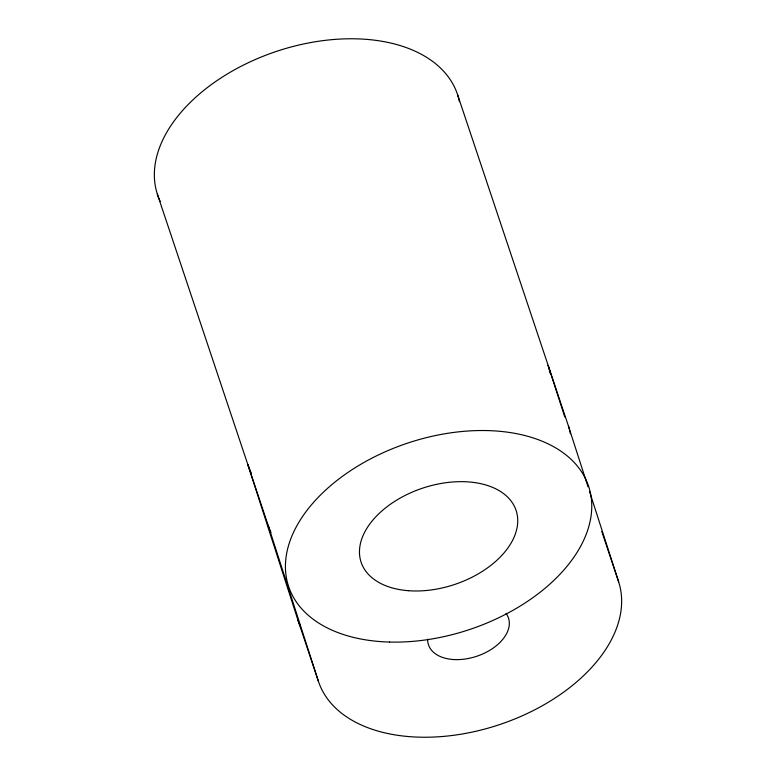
<?xml version="1.0" encoding="UTF-8"?>
<svg xmlns="http://www.w3.org/2000/svg" width="776" height="776" viewBox="0 0 776 776"><rect width="100%" height="100%" fill="white"/><g stroke="black" fill="none" stroke-linecap="round" stroke-linejoin="round"><path stroke-width="1.16" d="M457.695 95.041L568.449 426.072L588.014 486.795M601.788 531.492L618.656 581.903A158.139 98.222 -18.5 0 1 498.599 724.929A158.139 98.222 -18.5 0 1 318.296 680.95L297.984 620.237L247.786 464.407A158.139 98.222 -18.5 0 0 251.201 472.817M157.344 194.097L268.098 525.119L318.296 680.95M589.498 491.383L618.656 581.903M564.753 416.916L548.137 365.35A158.139 98.222 -18.5 0 1 550.077 373.072M160.263 201.488A158.139 98.222 -18.5 0 1 276.537 51.361A158.139 98.222 -18.5 0 1 459.421 101.637M568.449 426.072A158.139 98.222 -18.5 0 1 570.399 433.784M271.028 532.511A158.139 98.222 -18.5 0 1 268.098 525.119M506.03 613.38A42.166 26.19 -18.5 0 1 476.503 656.351A42.166 26.19 -18.5 0 1 427.634 639.23M300.428 626.591A158.139 98.222 -18.5 0 1 297.984 620.237M408.525 590.711A81.703 50.75 -18.5 0 0 517.029 513.877A81.703 50.75 -18.5 0 0 390.241 504.371A81.703 50.75 -18.5 0 0 408.525 590.711M389.591 642.053A158.139 98.222 -18.5 0 0 588.771 486.795A158.139 98.222 -18.5 0 0 337.424 480.111A158.139 98.222 -18.5 0 0 389.591 642.053"/></g></svg>
